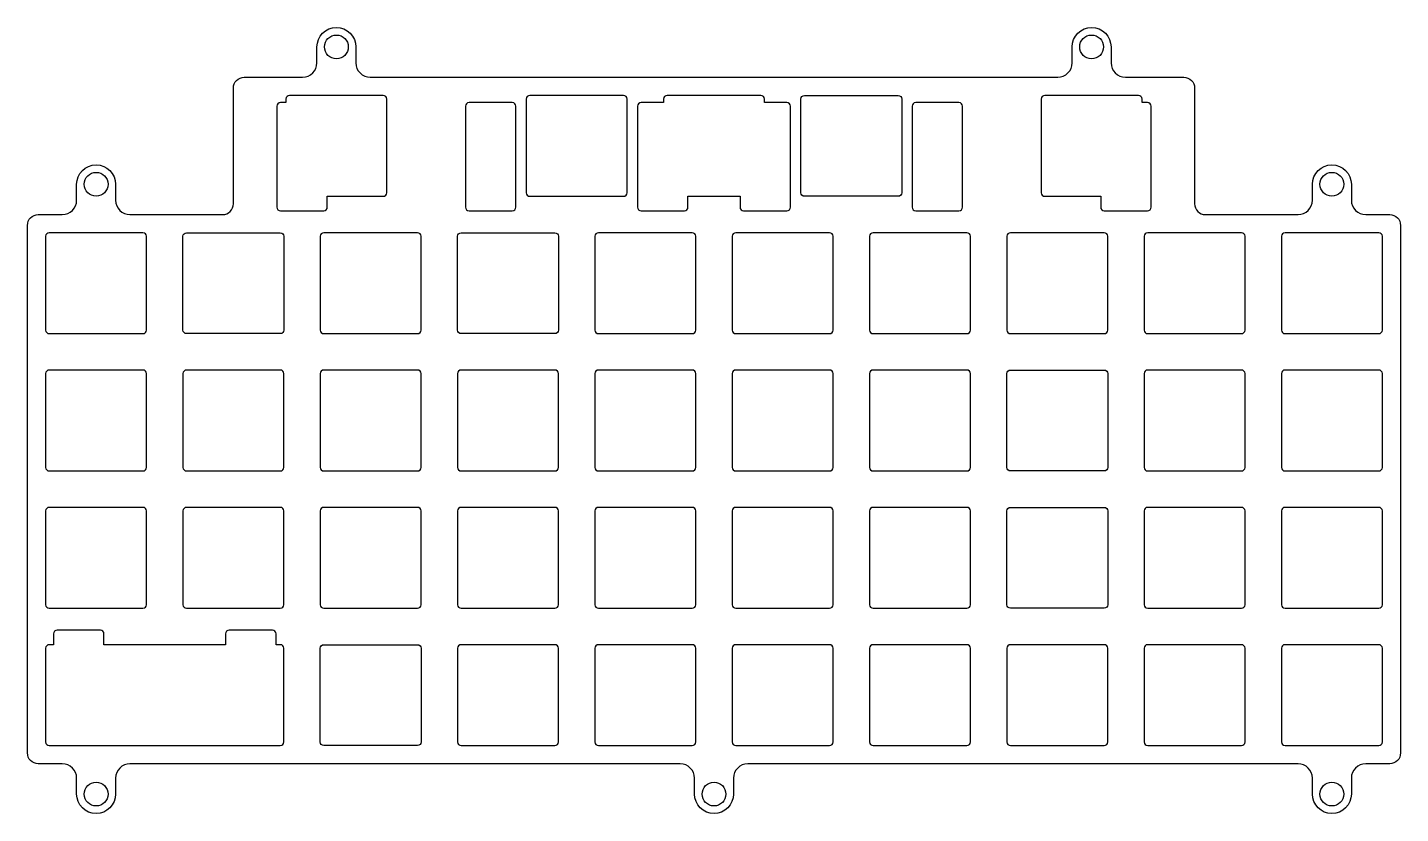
# Model space of a CAD drawing. Header units: millimetres. Extents: x -190 to 0, y -7 to 102.
import ezdxf

# ---------------------------------------------------------------- set-up
doc = ezdxf.new("R2010")
doc.units = ezdxf.units.MM
doc.layers.get('0').update_dxf_attribs({"linetype": 'CONTINUOUS'})

msp = doc.modelspace()

# ---------------------------------------------------------------- linework, layer by layer
for points in [[(0, 1.5, -0.41421356), (-1.5, 0), (-4.825, 0, 0.41421356), (-6.825, -2), (-6.825, -4.2, -1), (-12.225, -4.2), (-12.225, -2, 0.41421356), (-14.225, 0), (-90.55, 0, 0.41421356), (-92.55, -2), (-92.55, -4.2, -1), (-97.95, -4.2), (-97.95, -2, 0.41421356), (-99.95, 0), (-176.275, 0, 0.41421356), (-178.275, -2), (-178.275, -4.2, -1), (-183.675, -4.2), (-183.675, -2, 0.41421356), (-185.675, 0), (-189, 0, -0.41421356), (-190.5, 1.5), (-190.5, 74.695, -0.41421356), (-189, 76.195), (-185.675, 76.195, 0.41421356), (-183.675, 78.195), (-183.675, 80.395, -1), (-178.275, 80.395), (-178.275, 78.195, 0.41421356), (-176.275, 76.195), (-163.425, 76.195, 0.41421356), (-161.925, 77.695), (-161.925, 93.75, -0.41421356), (-160.425, 95.25), (-152.3375, 95.25, 0.41421356), (-150.3375, 97.25), (-150.3375, 99.45, -1), (-144.9375, 99.45), (-144.9375, 97.25, 0.41421356), (-142.9375, 95.25), (-47.5625, 95.25, 0.41421356), (-45.5625, 97.25), (-45.5625, 99.45, -1), (-40.1625, 99.45), (-40.1625, 97.25, 0.41421356), (-38.1625, 95.25), (-30.075, 95.25, -0.41421356), (-28.575, 93.75), (-28.575, 77.695, 0.41421356), (-27.075, 76.195), (-14.225, 76.195, 0.41421356), (-12.225, 78.195), (-12.225, 80.395, -1), (-6.825, 80.395), (-6.825, 78.195, 0.41421356), (-4.825, 76.195), (-1.5, 76.195, -0.41421356), (0, 74.695)], [(-148.9, 78.725), (-141.1375, 78.725, 0.41421356), (-140.6375, 79.225), (-140.6375, 92.225, 0.41421356), (-141.1375, 92.725), (-154.1375, 92.725, 0.41421356), (-154.6375, 92.225), (-154.6375, 91.725), (-155.4, 91.725, 0.41421356), (-155.9, 91.225), (-155.9, 77.225, 0.41421356), (-155.4, 76.725), (-149.4, 76.725, 0.41421356), (-148.9, 77.225)], [(-123.238, 91.725), (-129.238, 91.725, 0.41421356), (-129.738, 91.225), (-129.738, 77.225, 0.41421356), (-129.238, 76.725), (-123.238, 76.725, 0.41421356), (-122.738, 77.225), (-122.738, 91.225, 0.41421356)], [(-120.8, 78.725), (-107.8, 78.725, 0.41421356), (-107.3, 79.225), (-107.3, 92.225, 0.41421356), (-107.8, 92.725), (-120.8, 92.725, 0.41421356), (-121.3, 92.225), (-121.3, 79.225, 0.41421356)], [(-98.862, 78.725), (-91.638, 78.725), (-91.638, 77.225, 0.41421356), (-91.138, 76.725), (-85.138, 76.725, 0.41421356), (-84.638, 77.225), (-84.638, 91.225, 0.41421356), (-85.138, 91.725), (-88.25, 91.725), (-88.25, 92.225, 0.41421356), (-88.75, 92.725), (-101.75, 92.725, 0.41421356), (-102.25, 92.225), (-102.25, 91.725), (-105.362, 91.725, 0.41421356), (-105.862, 91.225), (-105.862, 77.225, 0.41421356), (-105.362, 76.725), (-99.362, 76.725, 0.41421356), (-98.862, 77.225)], [(-69.2, 79.225, -0.41421356), (-69.7, 78.725), (-82.7, 78.725, -0.41421356), (-83.2, 79.225), (-83.2, 92.225, -0.41421356), (-82.7, 92.725), (-69.7, 92.725, -0.41421356), (-69.2, 92.225)], [(-61.262, 91.725), (-67.262, 91.725, 0.41421356), (-67.762, 91.225), (-67.762, 77.225, 0.41421356), (-67.262, 76.725), (-61.262, 76.725, 0.41421356), (-60.762, 77.225), (-60.762, 91.225, 0.41421356)], [(-35.8625, 91.725), (-35.8625, 92.225, 0.41421356), (-36.3625, 92.725), (-49.3625, 92.725, 0.41421356), (-49.8625, 92.225), (-49.8625, 79.225, 0.41421356), (-49.3625, 78.725), (-41.6, 78.725), (-41.6, 77.225, 0.41421356), (-41.1, 76.725), (-35.1, 76.725, 0.41421356), (-34.6, 77.225), (-34.6, 91.225, 0.41421356), (-35.1, 91.725)], [(-187.475, 59.675), (-174.475, 59.675, 0.41421356), (-173.975, 60.175), (-173.975, 73.175, 0.41421356), (-174.475, 73.675), (-187.475, 73.675, 0.41421356), (-187.975, 73.175), (-187.975, 60.175, 0.41421356)], [(-154.925, 60.175, -0.41421356), (-155.425, 59.675), (-168.425, 59.675, -0.41421356), (-168.925, 60.175), (-168.925, 73.175, -0.41421356), (-168.425, 73.675), (-155.425, 73.675, -0.41421356), (-154.925, 73.175)], [(-149.375, 59.675), (-136.375, 59.675, 0.41421356), (-135.875, 60.175), (-135.875, 73.175, 0.41421356), (-136.375, 73.675), (-149.375, 73.675, 0.41421356), (-149.875, 73.175), (-149.875, 60.175, 0.41421356)], [(-116.825, 60.175, -0.41421356), (-117.325, 59.675), (-130.325, 59.675, -0.41421356), (-130.825, 60.175), (-130.825, 73.175, -0.41421356), (-130.325, 73.675), (-117.325, 73.675, -0.41421356), (-116.825, 73.175)], [(-111.275, 59.675), (-98.275, 59.675, 0.41421356), (-97.775, 60.175), (-97.775, 73.175, 0.41421356), (-98.275, 73.675), (-111.275, 73.675, 0.41421356), (-111.775, 73.175), (-111.775, 60.175, 0.41421356)], [(-92.725, 73.175), (-92.725, 60.175, 0.41421356), (-92.225, 59.675), (-79.225, 59.675, 0.41421356), (-78.725, 60.175), (-78.725, 73.175, 0.41421356), (-79.225, 73.675), (-92.225, 73.675, 0.41421356)], [(-73.175, 59.675), (-60.175, 59.675, 0.41421356), (-59.675, 60.175), (-59.675, 73.175, 0.41421356), (-60.175, 73.675), (-73.175, 73.675, 0.41421356), (-73.675, 73.175), (-73.675, 60.175, 0.41421356)], [(-54.125, 59.675), (-41.125, 59.675, 0.41421356), (-40.625, 60.175), (-40.625, 73.175, 0.41421356), (-41.125, 73.675), (-54.125, 73.675, 0.41421356), (-54.625, 73.175), (-54.625, 60.175, 0.41421356)], [(-35.075, 59.675), (-22.075, 59.675, 0.41421356), (-21.575, 60.175), (-21.575, 73.175, 0.41421356), (-22.075, 73.675), (-35.075, 73.675, 0.41421356), (-35.575, 73.175), (-35.575, 60.175, 0.41421356)], [(-16.025, 59.675), (-3.025, 59.675, 0.41421356), (-2.525, 60.175), (-2.525, 73.175, 0.41421356), (-3.025, 73.675), (-16.025, 73.675, 0.41421356), (-16.525, 73.175), (-16.525, 60.175, 0.41421356)], [(-187.475, 40.625), (-174.475, 40.625, 0.41421356), (-173.975, 41.125), (-173.975, 54.125, 0.41421356), (-174.475, 54.625), (-187.475, 54.625, 0.41421356), (-187.975, 54.125), (-187.975, 41.125, 0.41421356)], [(-168.425, 40.625), (-155.425, 40.625, 0.41421356), (-154.925, 41.125), (-154.925, 54.125, 0.41421356), (-155.425, 54.625), (-168.425, 54.625, 0.41421356), (-168.925, 54.125), (-168.925, 41.125, 0.41421356)], [(-149.375, 40.625), (-136.375, 40.625, 0.41421356), (-135.875, 41.125), (-135.875, 54.125, 0.41421356), (-136.375, 54.625), (-149.375, 54.625, 0.41421356), (-149.875, 54.125), (-149.875, 41.125, 0.41421356)], [(-130.325, 40.625), (-117.325, 40.625, 0.41421356), (-116.825, 41.125), (-116.825, 54.125, 0.41421356), (-117.325, 54.625), (-130.325, 54.625, 0.41421356), (-130.825, 54.125), (-130.825, 41.125, 0.41421356)], [(-111.275, 40.625), (-98.275, 40.625, 0.41421356), (-97.775, 41.125), (-97.775, 54.125, 0.41421356), (-98.275, 54.625), (-111.275, 54.625, 0.41421356), (-111.775, 54.125), (-111.775, 41.125, 0.41421356)], [(-92.725, 54.125), (-92.725, 41.125, 0.41421356), (-92.225, 40.625), (-79.225, 40.625, 0.41421356), (-78.725, 41.125), (-78.725, 54.125, 0.41421356), (-79.225, 54.625), (-92.225, 54.625, 0.41421356)], [(-73.175, 40.625), (-60.175, 40.625, 0.41421356), (-59.675, 41.125), (-59.675, 54.125, 0.41421356), (-60.175, 54.625), (-73.175, 54.625, 0.41421356), (-73.675, 54.125), (-73.675, 41.125, 0.41421356)], [(-40.625, 41.125, -0.41421356), (-41.125, 40.625), (-54.125, 40.625, -0.41421356), (-54.625, 41.125), (-54.625, 54.125, -0.41421356), (-54.125, 54.625), (-41.125, 54.625, -0.41421356), (-40.625, 54.125)], [(-35.075, 40.625), (-22.075, 40.625, 0.41421356), (-21.575, 41.125), (-21.575, 54.125, 0.41421356), (-22.075, 54.625), (-35.075, 54.625, 0.41421356), (-35.575, 54.125), (-35.575, 41.125, 0.41421356)], [(-16.025, 40.625), (-3.025, 40.625, 0.41421356), (-2.525, 41.125), (-2.525, 54.125, 0.41421356), (-3.025, 54.625), (-16.025, 54.625, 0.41421356), (-16.525, 54.125), (-16.525, 41.125, 0.41421356)], [(-187.475, 21.575), (-174.475, 21.575, 0.41421356), (-173.975, 22.075), (-173.975, 35.075, 0.41421356), (-174.475, 35.575), (-187.475, 35.575, 0.41421356), (-187.975, 35.075), (-187.975, 22.075, 0.41421356)], [(-168.425, 21.575), (-155.425, 21.575, 0.41421356), (-154.925, 22.075), (-154.925, 35.075, 0.41421356), (-155.425, 35.575), (-168.425, 35.575, 0.41421356), (-168.925, 35.075), (-168.925, 22.075, 0.41421356)], [(-149.375, 21.575), (-136.375, 21.575, 0.41421356), (-135.875, 22.075), (-135.875, 35.075, 0.41421356), (-136.375, 35.575), (-149.375, 35.575, 0.41421356), (-149.875, 35.075), (-149.875, 22.075, 0.41421356)], [(-130.825, 35.075), (-130.825, 22.075, 0.41421356), (-130.325, 21.575), (-117.325, 21.575, 0.41421356), (-116.825, 22.075), (-116.825, 35.075, 0.41421356), (-117.325, 35.575), (-130.325, 35.575, 0.41421356)], [(-111.275, 21.575), (-98.275, 21.575, 0.41421356), (-97.775, 22.075), (-97.775, 35.075, 0.41421356), (-98.275, 35.575), (-111.275, 35.575, 0.41421356), (-111.775, 35.075), (-111.775, 22.075, 0.41421356)], [(-92.225, 21.575), (-79.225, 21.575, 0.41421356), (-78.725, 22.075), (-78.725, 35.075, 0.41421356), (-79.225, 35.575), (-92.225, 35.575, 0.41421356), (-92.725, 35.075), (-92.725, 22.075, 0.41421356)], [(-73.175, 21.575), (-60.175, 21.575, 0.41421356), (-59.675, 22.075), (-59.675, 35.075, 0.41421356), (-60.175, 35.575), (-73.175, 35.575, 0.41421356), (-73.675, 35.075), (-73.675, 22.075, 0.41421356)], [(-40.625, 22.075, -0.41421356), (-41.125, 21.575), (-54.125, 21.575, -0.41421356), (-54.625, 22.075), (-54.625, 35.075, -0.41421356), (-54.125, 35.575), (-41.125, 35.575, -0.41421356), (-40.625, 35.075)], [(-35.075, 21.575), (-22.075, 21.575, 0.41421356), (-21.575, 22.075), (-21.575, 35.075, 0.41421356), (-22.075, 35.575), (-35.075, 35.575, 0.41421356), (-35.575, 35.075), (-35.575, 22.075, 0.41421356)], [(-16.525, 35.075), (-16.525, 22.075, 0.41421356), (-16.025, 21.575), (-3.025, 21.575, 0.41421356), (-2.525, 22.075), (-2.525, 35.075, 0.41421356), (-3.025, 35.575), (-16.025, 35.575, 0.41421356)], [(-187.475, 2.525), (-155.425, 2.525, 0.41421356), (-154.925, 3.025), (-154.925, 16.025, 0.41421356), (-155.425, 16.525), (-156.012, 16.525), (-156.012, 18.025, 0.41421356), (-156.512, 18.525), (-162.512, 18.525, 0.41421356), (-163.012, 18.025), (-163.012, 16.525), (-179.888, 16.525), (-179.888, 18.025, 0.41421356), (-180.388, 18.525), (-186.388, 18.525, 0.41421356), (-186.888, 18.025), (-186.888, 16.525), (-187.475, 16.525, 0.41421356), (-187.975, 16.025), (-187.975, 3.025, 0.41421356)], [(-135.875, 3.025, -0.41421356), (-136.375, 2.525), (-149.375, 2.525, -0.41421356), (-149.875, 3.025), (-149.875, 16.025, -0.41421356), (-149.375, 16.525), (-136.375, 16.525, -0.41421356), (-135.875, 16.025)], [(-130.325, 2.525), (-117.325, 2.525, 0.41421356), (-116.825, 3.025), (-116.825, 16.025, 0.41421356), (-117.325, 16.525), (-130.325, 16.525, 0.41421356), (-130.825, 16.025), (-130.825, 3.025, 0.41421356)], [(-111.775, 16.025), (-111.775, 3.025, 0.41421356), (-111.275, 2.525), (-98.275, 2.525, 0.41421356), (-97.775, 3.025), (-97.775, 16.025, 0.41421356), (-98.275, 16.525), (-111.275, 16.525, 0.41421356)], [(-92.225, 2.525), (-79.225, 2.525, 0.41421356), (-78.725, 3.025), (-78.725, 16.025, 0.41421356), (-79.225, 16.525), (-92.225, 16.525, 0.41421356), (-92.725, 16.025), (-92.725, 3.025, 0.41421356)], [(-73.175, 2.525), (-60.175, 2.525, 0.41421356), (-59.675, 3.025), (-59.675, 16.025, 0.41421356), (-60.175, 16.525), (-73.175, 16.525, 0.41421356), (-73.675, 16.025), (-73.675, 3.025, 0.41421356)], [(-54.125, 2.525), (-41.125, 2.525, 0.41421356), (-40.625, 3.025), (-40.625, 16.025, 0.41421356), (-41.125, 16.525), (-54.125, 16.525, 0.41421356), (-54.625, 16.025), (-54.625, 3.025, 0.41421356)], [(-35.075, 2.525), (-22.075, 2.525, 0.41421356), (-21.575, 3.025), (-21.575, 16.025, 0.41421356), (-22.075, 16.525), (-35.075, 16.525, 0.41421356), (-35.575, 16.025), (-35.575, 3.025, 0.41421356)], [(-16.025, 2.525), (-3.025, 2.525, 0.41421356), (-2.525, 3.025), (-2.525, 16.025, 0.41421356), (-3.025, 16.525), (-16.025, 16.525, 0.41421356), (-16.525, 16.025), (-16.525, 3.025, 0.41421356)]]:
    msp.add_lwpolyline(points, format="xyb", close=True)
for centre in [(-147.6375, 99.45), (-42.8625, 99.45), (-180.975, 80.395), (-9.525, 80.395), (-180.975, -4.2), (-95.25, -4.2), (-9.525, -4.2)]:
    msp.add_circle(centre, 1.65)

doc.saveas('drawing.dxf')
